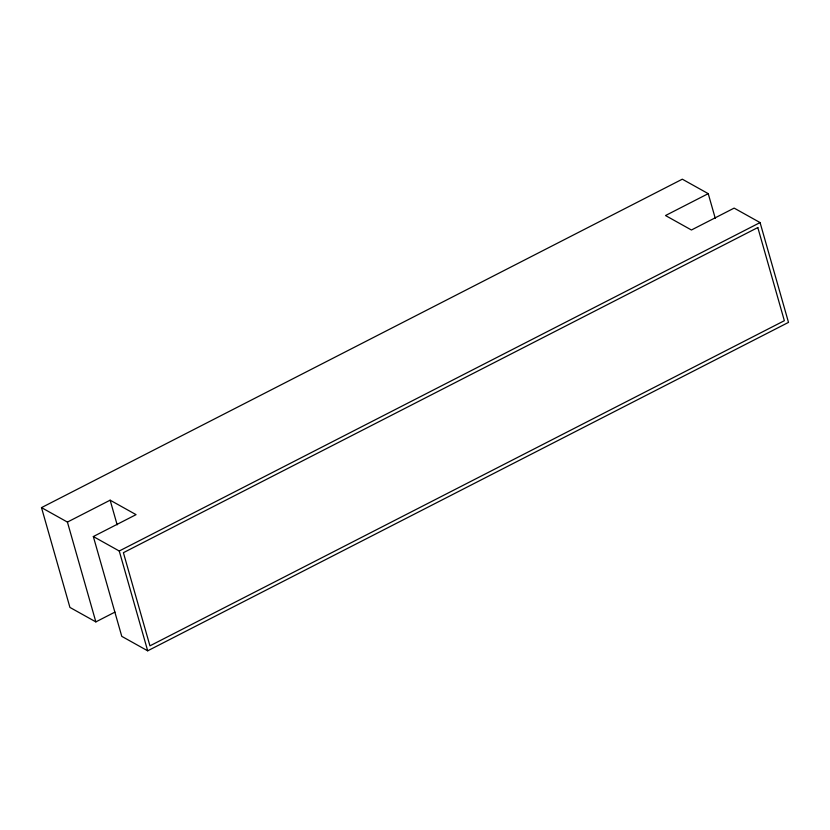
<?xml version="1.0" encoding="UTF-8"?>
<svg xmlns="http://www.w3.org/2000/svg" width="830" height="830" viewBox="0 0 830 830"><rect width="100%" height="100%" fill="white"/><g stroke="black" fill="none" stroke-linecap="round" stroke-linejoin="round"><path stroke-width="1.25" d="M114.965 612.094L95.855 621.888L69.928 607.425L41.5 507.618L682.312 179.187L708.229 193.649L715.253 218.29M41.5 507.618L67.417 522.08L110.141 500.179L136.058 514.642L93.334 536.543L121.771 636.351L147.688 650.813L788.5 322.382L760.073 222.575L734.145 208.112L691.432 230.003L665.515 215.541L708.229 193.649M93.334 536.543L119.25 551.006L760.073 222.575M110.141 500.179L117.155 524.83M119.25 551.006L147.688 650.813M67.417 522.08L95.855 621.888M757.811 227.544L123.4 552.687L149.94 645.844L784.35 320.702L757.811 227.544"/></g></svg>
